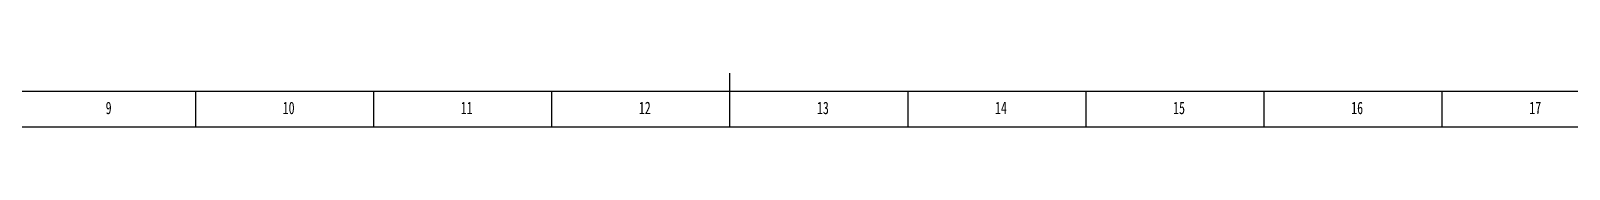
# Model space of a CAD drawing. Header units: millimetres. Extents: x 0 to 1189, y 0 to 841.
# Drawn here: x 405.7 to 837.6, y 0 to 15 of the extents above; entities that cross this region are included whole.
import ezdxf

# ---------------------------------------------------------------- set-up
doc = ezdxf.new("R2010")
doc.units = ezdxf.units.MM
doc.layers.add('10', color=7, linetype='Continuous')
doc.layers.add('5', color=7, linetype='Continuous')
doc.styles.add('SLDTEXTSTYLE5', font='TXT', dxfattribs={"width": 0.7})

msp = doc.modelspace()

# ---------------------------------------------------------------- linework, layer by layer
at = {"layer": '5', "lineweight": 25}
msp.add_line((602, 0), (602, 15), dxfattribs=at)
at = {"layer": '5', "color": 7, "lineweight": 25}
msp.add_line((0, 10), (1179, 10), dxfattribs=at)
at = {"layer": '5'}
for p, q in [((452, 0), (452, 10)), ((502, 0), (502, 10)), ((552, 0), (552, 10)), ((652, 0), (652, 10)), ((702, 0), (702, 10)), ((752, 0), (752, 10)), ((802, 0), (802, 10))]:
    msp.add_line(p, q, dxfattribs=at)
at = {"layer": '5', "color": 7}
msp.add_line((0, 0), (1189, 0), dxfattribs=at)

# ---------------------------------------------------------------- texts
at = {"layer": '10', "char_height": 3.5, "attachment_point": 2, "style": 'SLDTEXTSTYLE5'}
for s, insert in [('9', (427.55, 7.03)), ('10', (478.09, 7.03)), ('11', (528.09, 7.03)), ('12', (578.09, 7.03)), ('13', (628.09, 7.03)), ('14', (678.09, 7.03)), ('15', (728.09, 7.03)), ('16', (778.09, 7.03)), ('17', (828.09, 7.03))]:
    msp.add_mtext(s, dxfattribs=dict(at, insert=insert))

doc.saveas('drawing.dxf')
